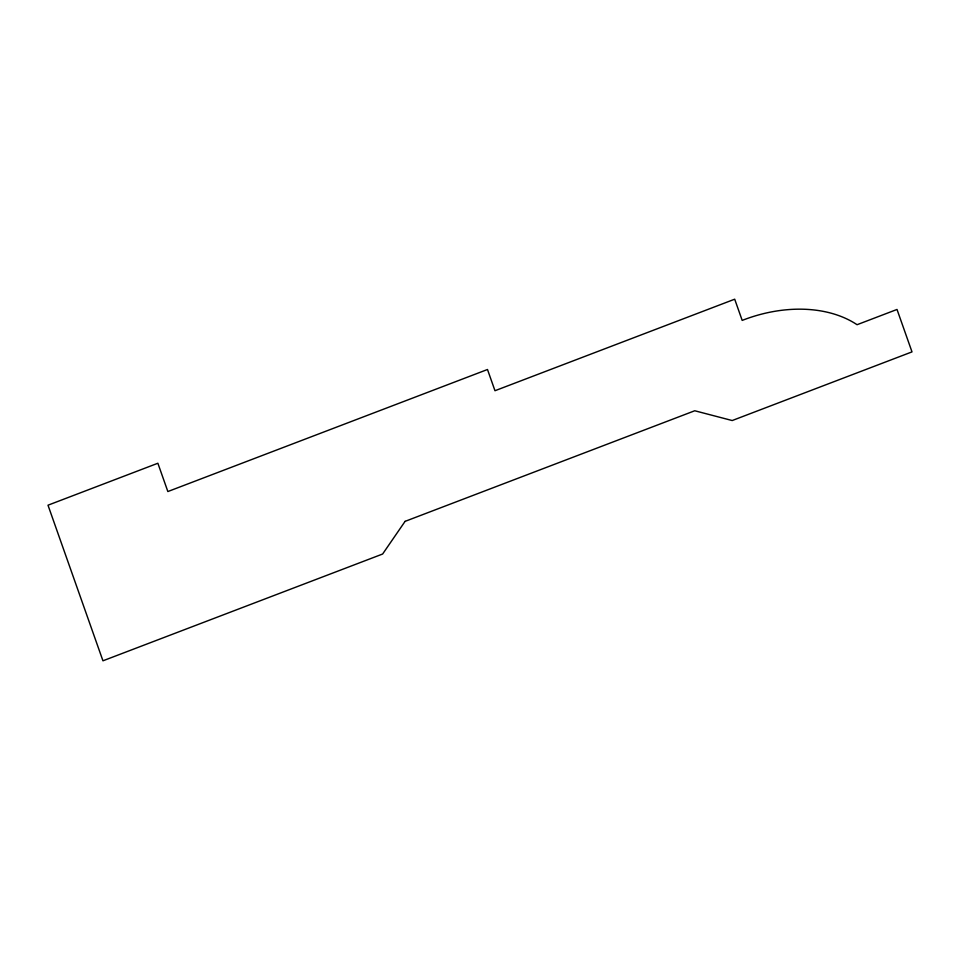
<?xml version="1.0" encoding="UTF-8"?>
<svg xmlns="http://www.w3.org/2000/svg" width="960" height="960" viewBox="0 0 960 960"><rect width="100%" height="100%" fill="white"/><g stroke="black" fill="none" stroke-linecap="round" stroke-linejoin="round"><path stroke-width="1.44" d="M405.084 521.364L382.62 554.028L102.948 660.804L48 505.2L157.872 463.248L167.856 491.544L487.488 369.504L494.976 390.72L734.7 299.196L742.188 320.412A118.644 83.16 -22.3 0 1 857.064 324.708L897.012 309.456L912 351.888L732.204 420.54L694.752 410.76L405.084 521.364"/></g></svg>
